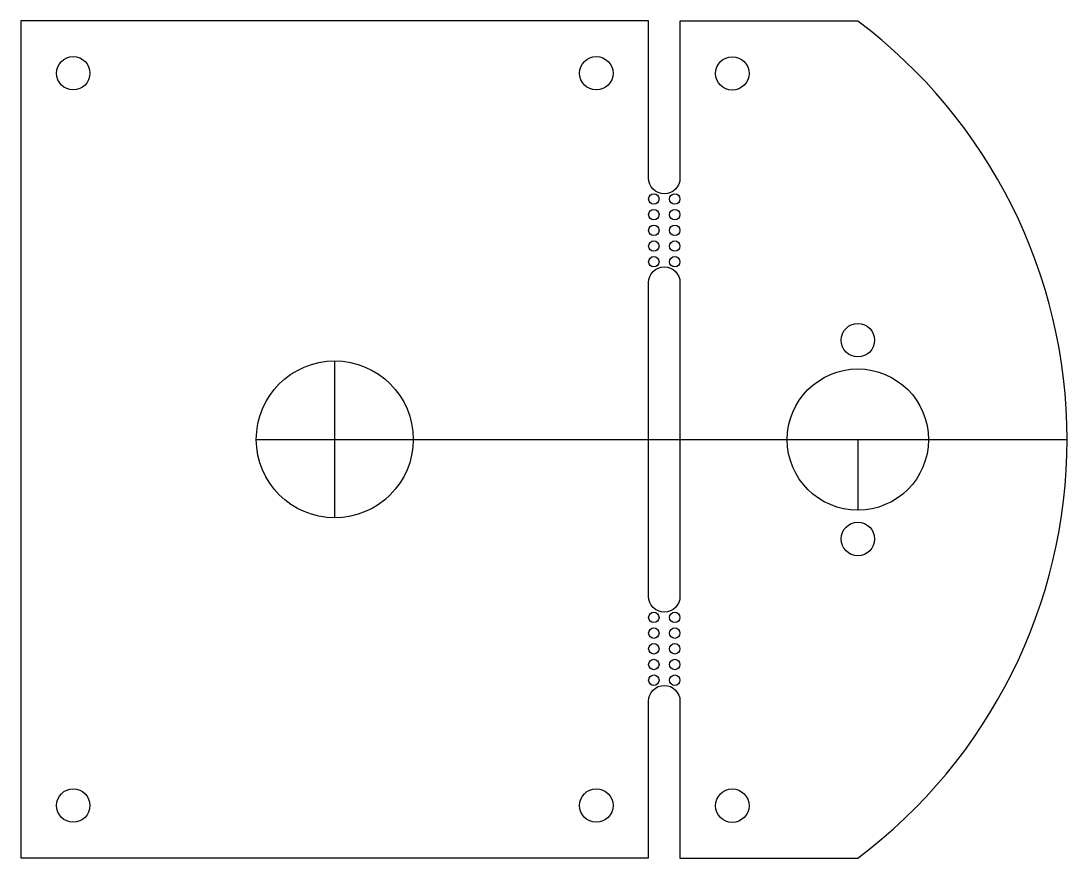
# Model space of a CAD drawing. Header units: millimetres. Extents: x -30 to 70, y -40 to 40.
import ezdxf

# ---------------------------------------------------------------- set-up
doc = ezdxf.new("R2010")
doc.units = ezdxf.units.MM
doc.layers.get('0').update_dxf_attribs({"linetype": 'CONTINUOUS'})

msp = doc.modelspace()

# ---------------------------------------------------------------- linework, layer by layer
for p, q in [((0, -7.5), (0, 7.5)), ((-7.5, 0), (70, 0)), ((50, 0), (50, -6.77))]:
    msp.add_line(p, q)
for points in [[(30, 40), (-30, 40), (-30, -40), (30, -40), (30, -25.02, -1), (33, -25.02), (33, -40.02), (50, -40.02, 0.5), (50, 39.98), (33, 39.98), (33, 24.98, -1), (30, 24.98)], [(30, 14.98, -1), (33, 14.98), (33, -15.02, -1), (30, -15.02)]]:
    msp.add_lwpolyline(points, format="xyb", close=True)
for centre, radius in [((-25, 35), 1.6), ((25, 35), 1.6), ((38, 34.98), 1.6), ((30.5, 22.98), 0.5), ((32.5, 22.98), 0.5), ((30.5, 21.48), 0.5), ((32.5, 21.48), 0.5), ((30.5, 19.98), 0.5), ((32.5, 19.98), 0.5), ((30.5, 18.48), 0.5), ((32.5, 18.48), 0.5), ((30.5, 16.98), 0.5), ((32.5, 16.98), 0.5), ((50, 9.48), 1.6), ((0, 0), 7.5), ((50, -0.02), 6.75), ((50, -9.52), 1.6), ((30.5, -17.02), 0.5), ((32.5, -17.02), 0.5), ((30.5, -18.52), 0.5), ((32.5, -18.52), 0.5), ((30.5, -20.02), 0.5), ((32.5, -20.02), 0.5), ((30.5, -21.52), 0.5), ((32.5, -21.52), 0.5), ((30.5, -23.02), 0.5), ((32.5, -23.02), 0.5), ((-25, -35), 1.6), ((25, -35), 1.6), ((38, -35.02), 1.6)]:
    msp.add_circle(centre, radius)

doc.saveas('drawing.dxf')
